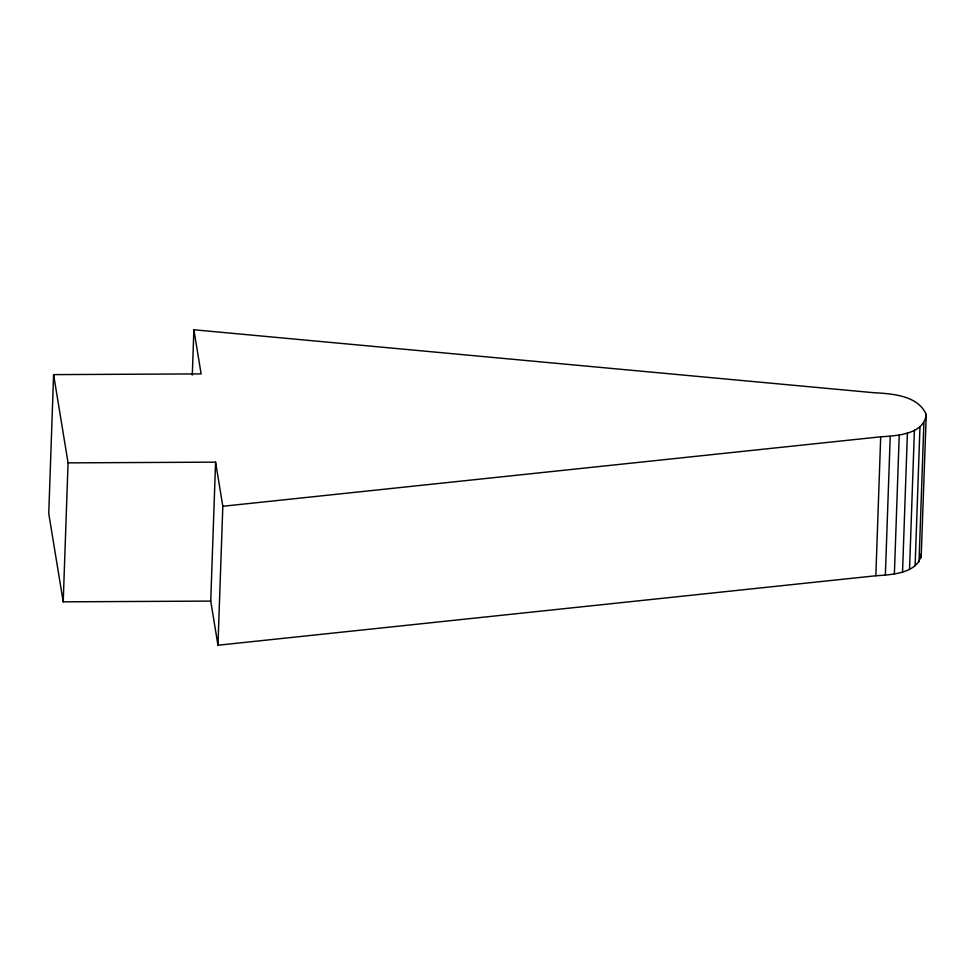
<?xml version="1.0" encoding="UTF-8"?>
<svg xmlns="http://www.w3.org/2000/svg" width="975" height="975" viewBox="0 0 975 975"><rect width="100%" height="100%" fill="white"/><g stroke="black" fill="none" stroke-linecap="round" stroke-linejoin="round"><path stroke-width="1.46" d="M921.156 557.773L926.25 414.509C917.767 395.18 891.857 393.742 873.466 392.681L193.879 329.769L201.118 373.9L53.601 374.619L48.75 513.569L63.217 601.831L210.734 601.1L217.961 645.231L875.842 575.762C891.674 574.726 918.974 573.495 921.399 553.459M63.217 601.831L68.067 462.869L53.601 374.619M192.294 375.082L193.879 329.769M210.734 601.1L215.585 462.15L68.067 462.869M217.961 645.231L222.824 506.269L215.585 462.15M875.842 575.762L880.693 436.812C896.525 435.764 923.825 434.545 926.25 414.509M885.361 575.299L890.224 436.337M894.38 573.995L899.243 435.045M902.557 571.911L907.408 432.961M909.553 569.132L914.404 430.182M915.123 565.768L919.973 426.806M919.035 561.929L923.886 422.967M222.824 506.269L880.693 436.812"/></g></svg>
